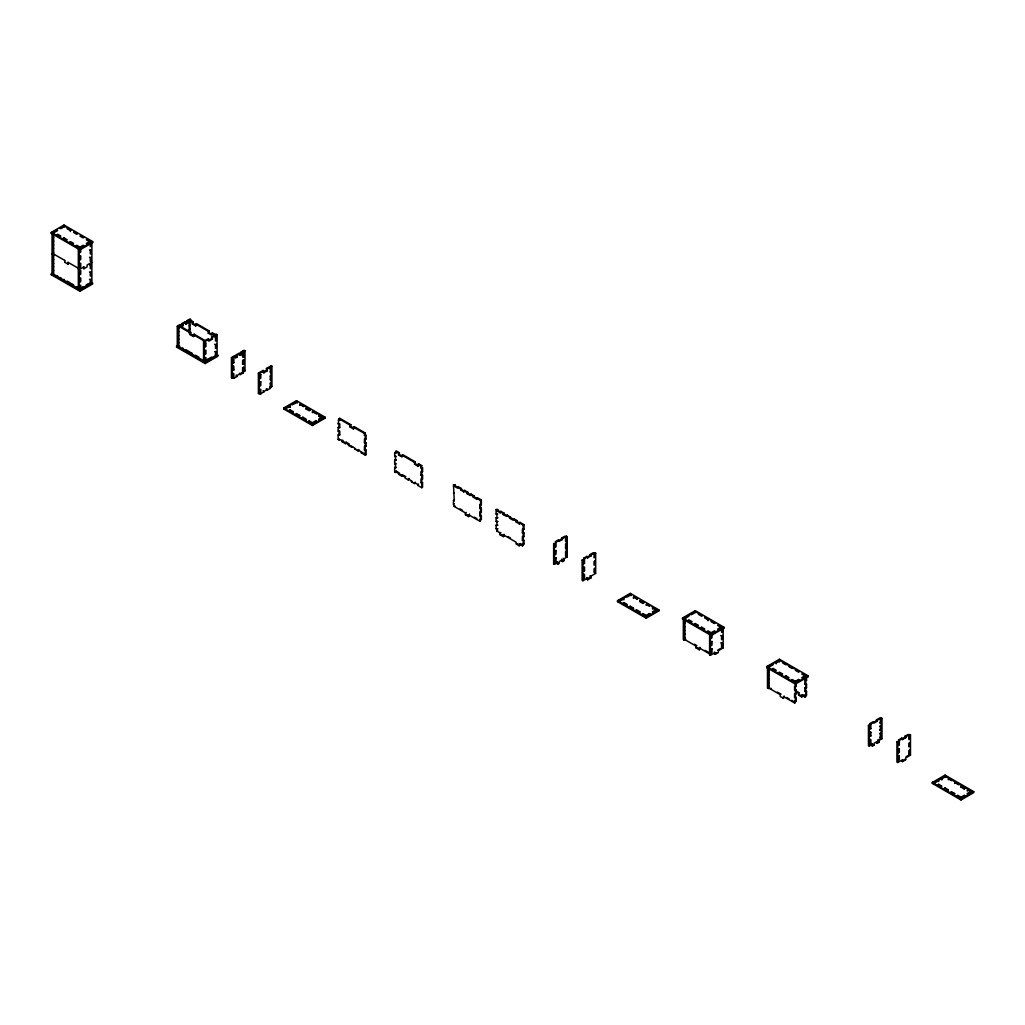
<?xml version="1.0" encoding="UTF-8"?>
<svg xmlns="http://www.w3.org/2000/svg" width="1025" height="1025" viewBox="0 0 1025 1025"><rect width="100%" height="100%" fill="white"/><g stroke="black" fill="none" stroke-linecap="round" stroke-linejoin="round"><path stroke-width="1.5" d="M51.25 232.406L63.998 225.039L92.673 241.605L92.673 242.515L79.937 249.882L51.25 233.316L51.25 232.406L79.937 248.96M51.25 233.316L52.044 232.854M65.587 226.884L63.998 225.961L60.014 228.255L60.808 228.716L64.793 226.422M52.839 233.316L52.044 233.777L52.044 274.252M53.646 232.854L57.618 230.561L56.823 230.1L52.839 232.406L53.646 232.854L53.646 275.174M53.646 233.777L52.839 234.238L52.839 274.713L53.646 274.252M67.983 228.255L67.189 228.716L70.366 230.561L71.173 230.1L66.933 227.653M60.014 236.544L60.808 236.083L57.618 234.238L56.823 234.699L60.014 236.544L60.014 237.454M72.762 243.899L73.557 243.438L70.366 241.605L69.572 242.054L72.762 243.899L72.762 244.821M79.937 247.115L83.115 245.282L83.909 245.744L79.937 248.037L75.953 245.744L76.747 245.282L80.732 247.576M89.495 241.605L86.305 243.438L87.099 243.899L91.084 241.605L87.099 239.299L86.305 239.76L90.29 242.054M92.673 241.605L79.13 249.421L79.13 289.896L91.878 282.541L92.673 283.912L79.937 291.279L51.25 274.713L52.044 273.342M79.937 256.314L80.732 255.853L80.732 259.543L79.937 260.004L79.937 256.314L79.13 255.853M90.29 250.343L91.084 249.882L91.084 253.559L90.29 254.021L90.29 250.343L89.495 249.882M51.25 274.713L52.839 273.803L78.067 288.358M56.823 276.097L57.618 275.635M79.937 263.681L80.732 263.22L80.732 266.897L79.937 267.358L79.937 263.681L79.13 263.22M90.29 257.698L91.084 257.237L91.084 260.914L90.29 261.375L90.29 257.698L89.495 257.237M60.808 277.48L60.014 278.851M91.878 262.298L87.099 265.052L87.099 266.897L83.832 268.781L83.832 266.948M63.998 279.312L63.204 280.696M79.937 271.036L80.732 270.574L80.732 274.252L79.937 274.713L79.937 271.036L79.13 270.574M90.29 265.052L91.084 264.604L91.084 268.281L90.29 268.742L90.29 265.052L89.495 264.604M79.937 278.403L80.732 277.942L80.732 281.619L79.937 282.08L79.937 278.403L79.13 277.942M90.29 272.419L91.084 271.958L91.084 275.635L90.29 276.097L90.29 272.419L89.495 271.958M75.953 287.141L76.747 286.68L78.874 287.91M79.13 285.296L80.732 285.296L80.732 289.896M89.495 279.312L91.084 279.312L91.084 283.002L90.29 282.541M80.988 287.91L83.115 286.68L83.909 287.141M88.432 283.605L86.305 284.835L87.099 286.218M92.673 283.002L79.937 290.357L51.25 273.803M205.141 361.722L178.055 346.091L177.261 346.553L177.261 326.309L180.362 324.515L181.169 326.821L182.911 325.809L182.911 323.964L185.948 322.222L185.948 324.054L185.153 321.76L185.948 322.222M182.911 325.809L182.117 323.503L185.153 321.76M186.896 320.748L190.009 318.954L190.804 319.416L187.703 321.209L186.896 320.748L186.896 322.58L185.153 323.593M177.261 326.309L178.055 326.77L181.169 324.976M185.948 324.054L187.703 323.042L187.703 321.209M189.215 322.17L190.009 321.709M192.316 322.119L193.11 321.671L193.11 323.503L196.467 325.438L195.66 325.899L192.316 323.964L192.316 322.119L188.421 319.877M189.215 325.847L190.009 325.386M192.316 323.964L193.11 323.503M195.66 325.899L196.467 323.593L209.049 330.87L209.049 332.702L211.278 333.996M189.215 329.525L190.009 329.076M178.85 347.475L178.85 326.309L189.933 332.702L190.727 332.241L190.727 334.086L194.071 336.021L194.071 334.176L193.277 336.482L194.071 336.021M189.933 332.702L189.933 334.547L190.727 334.086M216.301 355.291L215.506 354.829L217.889 355.291L217.889 356.213L205.141 363.567L176.467 347.014L177.261 345.63M179.657 346.091L178.055 347.014L178.055 326.77M195.66 324.054L208.254 331.318L209.049 330.87M208.254 331.318L208.254 333.163L209.049 332.702M182.834 347.923L182.04 349.307M208.254 333.163L211.598 335.098L212.393 332.792L215.506 334.586M204.347 361.274L203.552 361.722L203.552 341.492L208.254 338.775L209.049 341.082L212.393 339.147L212.393 337.302L217.095 334.586L217.095 354.829L204.347 362.184L204.347 341.03L193.277 334.637M208.254 340.62L211.598 338.686L211.598 336.841L216.301 334.124L217.095 334.586M209.049 339.237L204.347 341.953L203.552 341.492M205.141 343.324L205.935 342.875L205.935 346.553L205.141 347.014L205.141 343.324L204.347 342.875M215.506 337.353L216.301 336.892L216.301 340.569L215.506 341.03L215.506 337.353L214.699 336.892M194.788 355.752L195.583 355.291L198.773 357.123L197.979 358.507M205.141 350.691L205.935 350.23L205.935 353.907L205.141 354.368L205.141 350.691L204.347 350.23M215.506 344.708L216.301 344.246L216.301 347.923L215.506 348.385L215.506 344.708L214.699 344.246M204.347 357.584L205.935 357.584L205.935 362.184M214.699 351.613L216.301 351.613L216.301 356.213M205.141 360.813L211.522 357.123L212.316 357.584L212.316 358.507L211.522 358.045M217.889 355.291L205.141 362.645L176.467 346.091M233.047 373.241L233.047 377.841L232.239 378.289L231.445 377.841L231.445 357.597L234.558 355.803L235.353 358.097L237.108 357.084L237.108 355.252L240.132 353.497L240.132 355.342L239.338 354.881L241.887 354.33L241.887 352.485L244.988 350.691L244.988 370.935L243.399 370.935L244.988 370.935M237.108 357.084L236.314 354.791L239.338 353.048L240.132 353.497M241.093 353.868L241.093 352.036L244.193 350.243L244.988 350.691M231.445 357.597L232.239 358.058L235.353 356.264M240.132 355.342L241.887 354.33M242.605 356.674L244.193 356.674L244.193 352.997L242.605 352.997L242.605 356.674L244.193 356.674M233.047 363.119L233.841 362.658L233.841 358.981L233.047 359.442L233.047 363.119L232.239 362.658L233.841 362.658M242.605 364.042L244.193 364.042L244.193 360.352L242.605 360.352L242.605 364.042L244.193 364.042M233.841 370.012L232.239 370.012L233.841 370.012L233.841 366.335L232.239 366.335M243.399 367.257L243.399 372.78L242.605 372.318L242.605 367.719L243.399 367.257L244.193 367.719L244.193 371.396M244.193 367.719L242.605 367.719M231.445 377.841L233.841 378.289L237.031 376.457L236.224 375.073M237.031 375.534L242.605 372.318M239.414 373.241L240.209 374.612L243.399 372.78M267.153 389.257L266.359 388.795L267.153 390.166L267.153 389.257L260.786 393.856L260.786 389.257L259.991 389.705L259.991 393.395L258.39 393.395L258.39 373.151L263.092 370.435L263.886 372.741L263.092 370.435M263.092 372.28L266.436 370.345L266.436 368.5L271.138 365.797L271.933 366.258L271.933 386.489L270.344 386.489L271.933 386.489M258.39 373.151L259.184 373.613L263.886 370.896M266.436 368.5L267.23 368.962L271.933 366.258M263.886 372.741L267.23 370.807L267.23 368.962M270.344 369.013L271.138 368.552M270.344 376.367L271.138 375.906L270.344 375.458L270.344 380.057L271.138 379.596L270.344 379.135M270.344 383.734L271.138 383.273L270.344 382.812L270.344 388.334L267.153 390.166M258.39 393.395L260.786 393.856M283.746 408.027L296.494 400.673L325.168 417.226L325.168 418.149L312.42 425.503L283.746 408.949L283.746 408.027L312.42 424.581L325.168 417.226M283.746 408.949L289.319 405.721L290.113 407.104L289.319 405.721M289.857 405.426L296.494 401.582L297.288 402.966L296.494 400.673M290.113 406.182L286.129 408.488L285.334 408.027L285.334 408.949M297.288 402.043L293.304 404.35L292.509 403.888L292.509 404.811M290.113 409.872L289.319 410.32L293.304 412.627L293.304 411.704L290.113 409.872L289.319 411.243M300.479 403.888L299.672 405.272L300.479 403.888L304.681 406.323M293.304 411.704L292.509 413.088M302.862 406.182L303.656 405.721L303.656 406.643L299.672 404.35M306.052 408.027L310.037 410.32L310.037 409.411L309.243 410.782L306.052 408.949L306.052 408.027L306.847 407.566L310.152 409.475M306.052 408.949L306.847 407.566M299.672 415.381L298.877 416.765L299.672 415.381L296.494 413.549L295.7 414.01L299.672 416.304M302.862 417.226L302.067 418.61L302.862 417.226L306.052 419.071L305.258 419.52M312.42 411.704L313.214 411.243L312.42 412.627L312.42 411.704L315.61 413.549L316.405 413.088L316.405 414.01M315.61 420.903L312.42 422.748L309.243 420.903L308.435 421.365L312.42 423.671L316.405 421.365L316.405 422.287L315.61 420.903L316.405 421.365M318.801 415.381L319.595 414.92L318.801 416.304L318.801 415.381L323.58 418.149L323.58 417.226L318.801 419.981M338.968 418.751L339.762 418.29L350.845 424.683L350.845 426.528L354.189 428.463L353.394 428.924L350.037 426.989L350.037 425.144L338.968 418.751L338.173 423.812L339.762 423.812L339.762 427.489L338.173 427.489L338.173 431.166L339.762 431.166L339.762 434.856L338.173 434.856L338.173 439.456L339.762 439.456M338.173 420.135L339.762 420.135L339.762 418.29M338.968 420.596L339.762 420.135M338.173 423.812L338.968 423.351M338.173 427.489L339.762 427.489M338.173 431.166L338.968 430.718M350.037 425.144L350.845 424.683M350.037 426.989L350.845 426.528M338.173 434.856L339.762 434.856M353.394 427.079L354.189 426.618L365.259 433.011L365.259 434.856L364.464 435.317L364.464 433.472L353.394 427.079L353.394 428.924M338.173 439.456L342.952 440.366M342.158 440.827L342.158 441.749L342.952 441.288L348.526 444.517L349.333 444.056L346.143 442.211L345.348 443.594L346.143 442.211M364.464 433.472L365.259 433.011M348.526 444.517L348.526 445.427L349.333 444.965M364.464 435.317L366.053 435.317L366.053 438.995L364.464 438.995L364.464 442.672L366.053 442.672L366.053 446.349L364.464 446.349L364.464 450.026L366.053 450.026L366.053 454.626L365.259 455.087L361.274 452.794L361.274 451.871L358.097 450.026L358.097 450.949L358.891 449.565L358.097 450.026M348.526 445.427L351.716 447.272L352.51 446.81M364.464 442.672L366.053 442.672M350.383 445.58L354.906 448.194L354.906 449.117L355.701 448.655M364.464 450.026L366.053 450.026M361.274 452.794L362.068 452.333L366.053 454.626M396.265 456.433L394.676 456.433L394.676 452.755L396.265 452.755L395.471 453.217L396.265 450.91L399.378 452.704L399.378 454.549L402.722 456.484M395.471 451.372L398.584 453.165L399.378 452.704M394.676 456.433L395.471 455.971M398.584 453.165L398.584 455.01L399.378 454.549M398.584 455.01L401.928 456.945L402.722 454.639L415.304 461.903L415.304 463.748L418.648 465.683L418.648 463.838L417.854 466.144L418.648 465.683M394.676 460.11L396.265 460.11L394.676 460.11L394.676 463.787L396.265 463.787M394.676 463.787L395.471 463.338M394.676 467.477L396.265 467.477L394.676 467.477L394.676 472.077L396.265 472.077L396.265 471.154L398.392 472.384M394.676 472.077L396.265 471.154M401.928 455.1L414.51 462.365L415.304 461.903M395.471 472.538L395.471 471.615L398.661 473.447L399.455 472.986M414.51 462.365L414.51 464.21L415.304 463.748M398.661 473.447L398.661 474.37L399.455 473.909L405.029 477.137L405.029 478.047L408.219 479.892L409.013 478.508L408.219 479.892M398.661 474.37L401.838 476.215L402.646 474.831L405.823 476.676M420.968 466.093L421.762 465.632L420.968 467.938L420.968 466.093L417.854 464.299M420.968 467.938L422.556 467.938L422.556 471.615L420.968 471.615L420.968 475.292L422.556 475.292L422.556 478.97L420.968 478.97L420.968 482.647L422.556 482.647L422.556 487.247L421.762 487.708L417.777 485.414L417.777 484.492L414.587 482.647L414.587 483.569L415.394 482.186L414.587 482.647M420.968 475.292L422.556 475.292M408.219 478.97L411.409 480.815L411.409 481.737L412.204 481.276M420.968 482.647L422.556 482.647M417.777 485.414L418.572 484.031M466.221 512.462L465.414 512.923L454.267 506.478L453.473 504.172L453.473 500.495L454.267 500.956L453.473 484.863L455.062 484.863L454.267 486.234L455.062 484.863M461.442 488.541L460.635 489.924L461.442 488.541L458.252 486.696L457.458 488.079L454.267 486.234M453.473 493.14L454.267 492.679M464.62 490.373L463.825 491.757L464.62 490.373L467.81 492.218L467.016 493.602L467.81 492.218M453.473 500.495L454.267 500.033M453.473 504.172L454.267 503.723M471 494.063L470.206 495.434L471 494.063L474.178 495.895L473.383 497.279L474.178 495.895M454.267 506.478L455.062 506.017M477.368 497.74L476.574 499.124L477.368 497.74L481.353 500.033L481.353 504.633L479.764 504.633L479.764 508.323L481.353 508.323L481.353 512L479.764 512L479.764 515.678L481.353 515.678L481.353 519.355L479.764 519.355L479.764 521.2L480.558 520.738L480.558 516.139M474.178 496.817L480.558 500.495L481.353 500.033M465.414 512.923L465.414 514.755L466.221 514.294L468.335 515.524M468.604 516.6L469.399 514.294L468.604 516.6L465.414 514.755M479.764 508.323L481.353 508.323M479.764 515.678L481.353 515.678M496.126 509.489L497.714 509.489L496.92 510.86L496.126 509.489L496.126 514.089L497.714 514.089M496.92 509.95L497.714 509.489M496.126 514.089L496.92 513.627M500.905 511.321L500.11 512.705L500.905 511.321L504.095 513.166L503.301 514.55L504.095 513.166M496.126 517.766L497.714 517.766L496.126 517.766L496.126 521.443L497.714 521.443L496.126 521.443M512.59 518.996L507.273 515.011L506.478 516.382L503.301 514.55M496.126 525.12L497.714 525.12L496.126 525.12L496.126 528.81L497.714 528.81L496.126 528.81M504.095 514.089L509.668 517.305L510.463 516.843M509.668 517.305L509.668 518.227L510.463 517.766M512.859 519.15L513.653 518.688L516.843 520.521L516.843 521.443L516.036 521.904L516.036 520.982L512.859 519.15L512.859 520.059L509.668 518.227M496.92 529.259L496.92 531.104L497.714 530.643M516.036 520.982L516.843 520.521M496.92 531.104L500.11 532.949L500.905 532.488M520.021 522.366L519.227 523.749L520.021 522.366L524.006 524.659L524.006 529.259L522.417 529.259L522.417 532.949L524.006 532.949L524.006 536.626L522.417 536.626L522.417 540.303L524.006 540.303L524.006 543.98L522.417 543.98L522.417 545.825L523.211 545.364L523.211 540.764M500.11 532.949L500.11 534.781L500.905 534.32L504.095 536.165L504.095 534.32L503.301 536.626L504.095 536.165M516.843 521.443L523.211 525.12L524.006 524.659M522.417 532.949L524.006 532.949M522.417 540.303L524.006 540.303M503.301 534.781L516.036 542.148L516.036 543.98L519.227 545.825L520.021 543.519L523.211 545.364M562.405 539.47L559.227 541.315L558.42 539.932L555.243 541.777L556.037 542.238L561.61 539.009L562.405 539.47L562.405 538.561L561.61 538.099L561.61 539.009M561.61 538.099L564.801 536.254L567.184 536.716L567.184 556.959L564.006 558.792L563.212 558.33M557.626 562.469L556.831 562.007L557.626 564.314L557.626 562.469L554.448 564.314L553.641 563.852L553.641 543.609L555.243 543.609L555.243 547.299L556.037 546.837L556.037 542.238M562.405 538.561L566.389 536.254L567.184 536.716M553.641 543.609L555.243 543.609M565.595 544.993L566.389 544.531L565.595 544.07L565.595 548.67L566.389 548.208L565.595 547.76M565.595 552.36L566.389 551.898L565.595 551.437L565.595 556.037L566.389 555.576L565.595 555.114M553.641 563.852L556.831 562.007M562.405 559.714L561.61 559.253L562.405 561.559L562.405 559.714L559.227 561.559L559.227 563.391L557.626 564.314M561.61 561.098L564.006 560.637L564.006 558.792M562.405 561.559L564.006 560.637M583.712 558.215L584.506 558.676L584.506 563.276L582.918 563.276L583.712 563.737L583.712 558.215L586.902 556.37L587.697 557.754L586.902 556.37M590.092 554.538L590.887 555.909L590.092 554.538L593.27 552.693L594.872 553.615L594.872 557.293L594.064 557.754L594.064 553.154M582.123 560.06L583.712 560.06L582.123 560.06L582.123 580.291L582.918 580.752L587.697 577.998L587.697 579.83L586.902 577.536L587.697 577.998M584.506 558.676L590.092 555.46M590.887 554.999L594.872 552.693L595.666 553.154L595.666 573.398L590.887 576.153L590.092 575.691L590.092 577.536L586.902 579.368M587.697 557.754L590.887 555.909M594.872 553.615L595.666 553.154M583.712 563.737L584.506 563.276M583.712 571.092L584.506 570.63L584.506 566.953L583.712 567.414L583.712 571.092L582.918 570.63L584.506 570.63M582.918 574.308L584.506 574.308L584.506 577.998L582.918 577.998L584.506 577.998M587.697 579.83L590.887 577.998L590.887 576.153M617.511 600.727L630.26 593.36L658.934 609.926L658.934 610.849L646.186 618.203L617.511 601.649L617.511 600.727L646.186 617.281L658.934 609.926M617.511 601.649L618.306 600.266M623.085 598.421L619.1 600.727L619.894 601.188L623.879 598.882L623.085 598.421L623.879 599.804M623.623 598.113L630.26 594.282L631.054 594.743L627.069 597.05L626.275 596.588M623.879 602.559L623.085 603.943L623.879 602.559L627.069 604.404L626.275 604.865M634.244 596.588L633.437 597.959L634.244 596.588L637.422 598.421L636.627 598.882M630.26 606.249L629.452 606.697L633.437 609.004L633.437 608.081L630.26 606.249L629.452 607.62M640.612 600.266L639.818 600.727L643.803 603.02L643.803 602.098L643.008 603.482L639.818 601.649L640.612 600.266L643.918 602.175M633.437 608.081L632.643 609.465L633.437 609.004M635.833 610.387L636.627 609.926L639.818 611.758L639.818 612.681L635.833 610.387L635.833 611.297L636.627 609.926M646.186 605.327L646.98 603.943L646.186 604.404L649.376 606.249L650.17 605.788L646.647 603.751M639.023 612.22L639.818 611.758M643.008 613.603L642.201 614.987L643.008 613.603L646.186 615.448L649.376 613.603L650.17 614.987L649.376 613.603M652.566 608.081L653.361 607.62L652.566 609.004L652.566 608.081L657.345 610.849L657.345 609.926L652.566 612.681L652.566 611.758L655.744 609.926L655.744 610.849M642.201 614.065L646.186 616.358L650.17 614.065M682.522 618.024L695.27 610.657L723.945 627.223L723.945 628.133L711.196 635.5L682.522 618.933L682.522 618.024L711.196 634.577L711.196 638.255L711.991 637.793L711.991 633.194L708.019 630.9L707.212 631.362L711.196 633.655L715.181 631.362L714.387 630.9L711.196 632.732M682.522 618.933L683.316 617.562M684.111 618.024L688.095 615.717L688.89 616.179L684.905 618.485L684.111 618.024L684.111 640.1L683.316 639.638L683.316 619.395L684.111 618.933M688.621 615.41L695.27 611.579L696.065 612.04L692.08 614.334L691.286 613.885L691.286 614.795M684.111 619.856L684.905 619.395L684.905 639.638L696.065 646.083L696.859 645.622L694.386 644.187M699.255 613.885L698.448 614.334L701.638 616.179L702.433 615.717L696.859 612.502M691.286 622.162L692.08 621.701L688.89 619.856L688.095 620.317L691.286 622.162L691.286 623.085M705.623 617.562L704.828 618.024L708.019 619.856L708.813 619.395L704.905 617.153M711.991 621.24L711.196 621.701L714.387 623.533L715.181 623.072L710.274 620.24M684.111 640.1L685.699 639.177M720.754 627.223L717.577 629.055L718.371 629.517L722.356 627.223L718.371 624.917L717.577 625.378L721.562 627.672M723.945 627.223L710.402 635.039L710.402 655.283L709.608 654.821L709.608 634.577M696.065 646.083L696.065 647.915L696.859 647.454L698.986 648.684M699.255 649.76L700.049 647.454L699.255 649.76L696.065 647.915M721.562 635.961L722.356 635.5L722.356 639.177L721.562 639.638L721.562 635.961L720.754 635.5M721.562 643.316L722.356 642.854L722.356 646.532L721.562 646.993L721.562 643.316L720.754 642.854M709.608 654.821L710.402 654.36L699.255 647.915M717.577 650.222L720.754 648.377M710.402 655.283L715.181 652.515L715.181 654.36L714.387 652.054M723.945 628.133L723.15 627.672L723.15 647.915L718.371 650.683L718.371 652.515L715.181 654.36M714.387 653.899L716.513 652.669M766.687 666.609L779.436 659.254L808.123 675.808L808.123 676.731L795.374 684.098L766.687 667.531L766.687 666.609L795.374 683.175L808.123 675.808M766.687 667.531L767.482 666.16M774.131 663.239L768.289 666.609L769.083 667.07L773.068 664.777L772.273 664.315M779.436 660.177L775.451 662.47L776.245 662.932L780.23 660.638L779.436 659.254M783.42 662.47L782.626 662.932L785.816 664.777L786.611 664.315M781.832 674.437L782.626 673.976L779.436 672.131L778.641 672.592L781.832 674.437L781.832 675.36M792.978 667.993L792.184 668.454L788.994 666.609L789.788 666.16L789.788 667.07M767.482 667.993L767.482 688.236L769.083 688.236L780.23 694.668L780.23 696.513L783.42 698.358L784.215 696.052M798.552 679.498L799.359 680.869L798.552 679.498L795.374 681.33L795.374 682.253L791.39 679.959L792.184 679.498L796.169 681.792M795.374 682.253L799.359 679.959M806.521 675.808L802.537 678.114L801.742 677.653L804.933 675.808L804.933 676.731M805.727 691.913L805.727 696.513L804.933 696.974L804.933 695.129L806.521 695.129L806.521 691.452L804.933 691.452L804.933 687.775L806.521 687.775L806.521 684.098L804.933 684.098L804.933 680.408L806.521 680.408L806.521 676.731M806.521 680.408L804.933 680.408M796.169 682.714L796.169 686.391L794.58 686.391L794.58 690.068L796.169 690.068L796.169 693.758L794.58 693.758L794.58 697.436L796.169 697.436L796.169 701.113L794.58 701.113L794.58 702.958L795.374 702.497L795.374 697.897M804.933 684.098L806.521 684.098M794.58 690.068L796.169 690.068M794.58 693.758L796.169 693.758M804.933 687.775L806.521 687.775M796.002 691.824L798.552 693.297L799.359 692.836L796.809 691.363M794.58 697.436L796.169 697.436M798.552 693.297L798.552 695.129L799.359 694.668L801.473 695.898M804.933 691.452L806.521 691.452M802.537 694.668L801.742 696.974L802.537 694.668L805.727 696.513M794.58 701.113L796.169 701.113M804.933 695.129L806.521 695.129M874.03 722.151L870.853 723.996L870.853 728.596L870.058 729.057L870.058 723.535L873.236 721.69L874.03 723.073L877.221 721.228L877.221 720.306L876.426 719.858L876.426 720.767L874.299 721.997M876.426 719.858L879.617 718.012L882 718.474L882 738.705L878.822 740.55L878.015 740.088L878.822 742.395L878.822 740.55M868.457 725.367L870.058 725.367L868.457 725.367L868.457 745.611L869.251 746.072L872.442 744.227L872.442 746.072L871.647 743.766L872.442 744.227M877.221 720.306L881.205 718.012L882 718.474M880.411 723.073L881.205 722.612L879.617 722.612L880.411 723.073L880.411 718.474M870.058 732.734L870.853 732.273L870.853 735.95L870.058 736.411L870.058 731.812L870.853 732.273M881.205 726.289L879.617 726.289M880.411 730.428L881.205 729.967L879.617 729.967L880.411 730.428L880.411 725.828M880.411 733.195L879.617 733.657L881.205 733.657L880.411 733.195L880.411 737.795L881.205 737.334L879.617 737.334M870.058 740.088L870.853 739.627L870.853 743.304L870.058 743.766L870.058 739.166M869.52 744.996L871.647 743.766M878.015 740.088L881.205 738.256L882 738.705M871.647 745.611L874.03 745.149L874.03 743.304L877.221 741.472L877.221 743.304L876.426 742.856M872.442 746.072L874.03 745.149M877.221 743.304L878.822 742.395M898.528 739.973L899.322 740.434L899.322 745.034L898.528 745.495L898.528 739.973L901.718 738.128L902.512 739.512L901.718 738.128M904.896 736.296L905.703 737.667L904.896 736.296L908.086 734.451L909.675 735.373L909.675 739.051L908.88 739.512L908.88 734.912M896.939 741.805L898.528 741.805L896.939 741.805L896.939 762.049L897.733 762.51L902.512 759.743L902.512 761.588L901.718 761.127L903.832 759.897M899.322 740.434L904.896 737.206M905.703 736.744L909.675 734.451L910.482 734.912L910.482 755.143L905.703 757.911L905.703 759.743L902.512 761.588M902.512 739.512L905.703 737.667M909.675 735.373L910.482 734.912M906.1 756.757L909.675 754.695L910.482 755.143M932.327 782.485L945.063 775.118L973.75 791.684L973.75 792.594L961.002 799.961L932.327 783.395L932.327 782.485L961.002 799.039L973.75 791.684M932.327 783.395L933.122 782.024M938.695 780.64L937.901 780.179L938.695 781.562L938.695 780.64L933.916 783.395L933.916 782.485L939.758 779.103M941.091 778.347L941.885 779.717L941.091 778.347L945.063 776.04L947.805 777.616M941.091 779.256L945.87 776.502L945.87 777.424L945.063 775.118M937.901 784.778L938.695 784.317L941.885 786.162L941.091 786.623L937.901 784.778L937.901 785.701L938.695 784.317M954.634 781.562L949.048 778.347L948.253 778.795L951.443 780.64L952.238 780.179M948.253 779.717L949.048 778.347M945.063 787.994L944.268 788.456L948.253 790.762L948.253 789.839L945.063 787.994L944.268 789.378M960.092 784.714L955.428 782.024L954.634 782.485L958.618 784.778L958.618 783.856L957.811 784.317M954.634 783.395L955.428 782.024M948.253 789.839L947.459 791.223M964.192 788.917L964.986 787.546L964.192 788.917L961.002 787.085L961.002 786.162L961.796 785.701L966.921 788.661M961.002 787.085L961.796 785.701M954.634 793.517L953.827 794.9L954.634 793.517L951.443 791.684L950.649 792.146L954.634 794.439M957.811 795.362L957.017 796.745L957.811 795.362L961.002 797.194L964.192 795.362L964.986 796.745L964.192 795.362M968.177 789.378L967.382 790.762L968.177 789.378L972.379 791.812M967.382 793.517L968.177 794.9L967.382 793.517L970.56 791.684L970.56 792.594M964.986 795.823L961.002 798.116L957.017 795.823M967.382 794.439L972.161 791.684L972.161 792.594L967.382 789.839M92.673 242.515L91.878 242.054L91.878 282.541M63.204 226.422L63.998 226.884M53.646 231.945L54.44 233.316M52.839 237.006L53.646 237.454M52.839 240.683L53.646 241.144M193.11 321.671L190.009 319.877L190.009 331.523M781.024 661.099L794.58 668.915M808.123 676.731L802.537 673.515L801.742 673.976L805.727 676.269L805.727 683.637M211.598 333.253L214.699 335.047M242.605 351.152L243.399 351.613M694.463 612.04L695.27 612.502M778.641 660.638L779.436 662.009M241.093 352.036L241.887 352.485M52.839 244.36L53.646 244.821M565.595 540.393L566.389 540.854L565.595 541.315L565.595 536.716M186.896 322.58L187.703 323.042M211.598 336.841L212.393 337.302M876.426 720.767L877.221 721.228M270.344 371.768L271.138 372.229L270.344 372.69L270.344 368.09M211.598 338.686L212.393 339.147M266.436 370.345L267.23 370.807M52.839 248.037L53.646 248.498M182.117 323.503L182.911 323.964M236.314 354.791L237.108 355.252M52.839 251.714L53.646 252.176M870.058 723.535L870.853 723.996M178.85 325.386L190.727 332.241M194.071 334.176L205.141 340.569M233.047 356.674L233.841 357.136M418.648 463.838L421.762 465.632M684.905 617.562L685.699 618.933M769.083 666.16L769.877 666.609M64.793 260.452L53.646 254.021L52.044 254.021M77.746 267.935L67.983 262.298L67.983 264.142M453.473 484.863L454.267 485.325M455.062 485.773L460.635 489.002M461.442 489.463L467.016 492.679M467.81 493.14L473.383 496.356M497.714 510.412L503.301 513.627M78.336 269.203L79.13 269.652L83.909 266.897L83.909 268.742M365.259 434.856L366.053 435.317M421.762 467.477L422.556 467.938M460.635 489.924L463.825 491.757M467.016 493.602L470.206 495.434M473.383 497.279L476.574 499.124M496.92 510.86L500.11 512.705M516.036 521.904L519.227 523.749M52.839 255.404L53.646 255.853M64.716 262.246L68.06 264.181L68.06 262.349M178.055 327.692L178.85 328.154M189.933 334.547L193.277 336.482M394.676 452.755L395.471 453.217M414.51 464.21L417.854 466.144M870.058 728.134L870.853 728.596M480.558 504.172L481.353 504.633M523.211 528.81L524.006 529.259M365.259 438.533L366.053 438.995M421.762 471.154L422.556 471.615M684.111 622.623L684.905 623.085M768.289 671.208L769.083 671.67M52.839 259.082L53.646 259.543M178.055 331.37L178.85 331.831M567.184 556.959L566.389 556.498L566.389 536.254M594.872 572.937L595.666 573.398M312.881 411.051L325.168 418.149M652.105 606.903L658.934 610.849M722.356 647.454L723.15 647.915M631.054 595.666L630.26 593.36M633.437 597.05L637.422 599.343M684.111 626.301L684.905 626.762M768.289 674.898L769.083 675.36M961.002 786.162L964.986 788.456M52.839 262.759L53.646 263.22M178.055 335.047L178.85 335.508M269.549 387.873L270.344 388.334M318.801 416.304L321.978 418.149L321.978 417.226L318.801 419.071L319.595 419.52M801.742 695.129L804.933 696.974M870.058 735.489L870.853 735.95M523.211 536.165L524.006 536.626M798.552 695.129L801.742 696.974M365.259 445.888L366.053 446.349M421.762 478.508L422.556 478.97M652.566 611.758L653.361 612.22M684.111 629.978L684.905 630.439M768.289 678.576L769.083 679.037M52.839 266.436L53.646 266.897M178.055 338.724L178.85 339.185M590.092 577.536L590.887 577.998M904.896 759.294L905.703 759.743M208.331 358.968L209.126 360.352M684.111 633.655L684.905 634.116M768.289 682.253L769.083 682.714M52.839 270.113L53.646 270.574M178.055 342.414L178.85 342.875M232.239 373.689L233.841 373.689L233.841 378.289M236.224 375.996L237.031 376.457M263.963 392.011L263.169 390.627M870.058 742.856L870.853 743.304M523.211 543.519L524.006 543.98M71.43 283.605L73.557 284.835L72.762 286.218M186.025 349.768L189.215 351.613L188.421 352.984M190.278 352.228L192.392 353.446L191.598 354.829M684.111 637.332L684.905 637.793M768.289 685.93L769.083 686.391M79.13 288.973L79.937 289.434M302.067 417.688L306.052 419.981M460.02 508.874L462.493 510.309M474.357 517.164L476.843 518.586M507.913 536.536L510.463 538.01M623.085 603.02L627.069 605.327M705.008 650.324L709.966 653.181M770.672 688.236L771.466 688.697M777.309 692.067L781.024 694.207M786.7 697.487L789.173 698.909M791.659 700.344L795.374 702.497M933.916 782.485L934.71 783.856M342.158 441.749L345.348 443.594M354.906 449.117L358.097 450.949M411.409 481.737L414.587 483.569M468.604 514.755L479.764 521.2M522.417 545.825L519.227 543.98L519.227 545.825M794.58 702.958L783.42 696.513L783.42 698.358M516.843 543.519L520.021 545.364M500.11 534.781L503.301 536.626M961.002 797.194L961.002 799.961M897.733 742.267L897.733 762.51M881.205 718.012L881.205 738.256M869.251 725.828L869.251 746.072M805.727 684.559L805.727 690.991M795.374 683.175L795.374 689.607M795.374 690.53L795.374 696.974M776.245 662.932L776.245 663.854M769.083 667.07L768.289 668.454L768.289 688.697M769.083 669.223L769.083 688.236M722.356 628.133L722.356 631.823L721.562 632.271L721.562 628.594M708.019 619.856L708.019 620.778M695.27 610.657L695.27 611.579M646.186 615.448L646.186 616.358M646.186 617.281L646.186 618.203M583.712 574.769L583.712 578.459M582.918 559.599L582.918 580.752M558.42 539.932L558.42 540.854M554.448 544.07L554.448 564.314M523.211 525.12L523.211 532.488M523.211 533.41L523.211 539.842M513.653 518.688L513.653 519.611M507.273 515.011L507.273 515.921M496.92 514.55L496.92 518.227M496.92 521.904L496.92 525.582M480.558 500.495L480.558 507.862M480.558 508.772L480.558 515.216M458.252 486.696L458.252 487.618M421.762 468.387L421.762 472.077M421.762 472.384L421.762 474.831M421.762 475.754L421.762 479.431M421.762 479.738L421.762 482.186M421.762 483.108L421.762 487.708M401.838 475.292L401.838 476.215M395.471 456.894L395.471 460.571M395.471 464.248L395.471 467.938M365.259 435.766L365.259 439.456M365.259 439.763L365.259 442.211M365.259 443.133L365.259 449.565M365.259 450.488L365.259 455.087M351.716 446.349L351.716 447.272M338.968 424.273L338.968 427.95M338.968 431.627L338.968 435.317M338.968 438.995L338.968 439.917M312.42 422.748L312.42 423.671M312.42 424.581L312.42 425.503M309.243 420.903L309.243 421.826M284.54 407.566L284.54 408.488M271.138 365.797L271.138 386.95M259.184 373.613L259.184 393.856M243.399 352.536L243.399 357.136M243.399 359.89L243.399 364.49M240.209 373.689L240.209 374.612M234.558 355.803L234.558 357.648M233.047 365.874L233.047 370.473M232.239 358.058L232.239 378.289M215.506 352.075L215.506 356.674M205.141 358.045L205.141 363.567M201.156 359.429L201.156 360.352M189.215 320.325L189.215 333.215M185.23 350.23L185.23 351.152M91.084 242.515L91.084 246.205L90.29 246.653L90.29 242.976M90.29 279.774L90.29 284.373M87.099 243.899L87.099 244.821M80.732 248.498L80.732 252.176L79.937 252.637L79.937 248.037M79.937 285.757L79.937 291.279M78.336 248.96L78.336 289.434M70.366 230.561L70.366 231.483M69.572 284.373L70.366 283.002L67.189 281.157L66.382 282.541M64.716 260.414L64.793 262.298M63.998 225.039L63.998 225.961M63.998 237.915L63.204 238.377L66.382 240.222L67.189 239.76L63.998 237.915M74.351 231.945L73.557 232.406L76.747 234.238L77.541 233.777L74.351 231.945M80.732 235.622L79.937 236.083L83.115 237.915L83.909 237.454L80.732 235.622M260.786 374.535L259.991 374.996L259.991 378.673L260.786 378.212L260.786 374.535M260.786 381.889L259.991 382.351L259.991 386.028L260.786 385.567L260.786 381.889M556.037 550.515L555.243 550.976L555.243 554.653L556.037 554.192L556.037 550.515M556.037 557.869L555.243 558.33L555.243 562.007L556.037 561.559L556.037 557.869M594.872 560.97L594.064 561.431L594.064 565.108L594.872 564.66L594.872 560.97M594.872 568.337L594.064 568.798L594.064 572.475L594.872 572.014L594.872 568.337M695.27 623.533L694.463 623.994L697.653 625.839L698.448 625.378L695.27 623.533M701.638 627.223L700.844 627.672L704.034 629.517L704.828 629.055L701.638 627.223M711.991 641.471L711.196 641.932L711.196 645.622L711.991 645.161L711.991 641.471M711.991 648.838L711.196 649.299L711.196 652.976L711.991 652.515L711.991 648.838M773.068 668.454L772.273 668.915L775.451 670.76L776.245 670.299L773.068 668.454M785.816 675.808L785.009 676.269L788.199 678.114L788.994 677.653L785.816 675.808M796.169 669.837L795.374 670.299L798.552 672.131L799.359 671.67L796.169 669.837M899.322 748.711L898.528 749.173L898.528 752.85L899.322 752.388L899.322 748.711M909.675 742.728L908.88 743.189L908.88 746.866L909.675 746.405L909.675 742.728M899.322 756.066L898.528 756.527L898.528 760.204L899.322 759.743L899.322 756.066M909.675 750.095L908.88 750.543L908.88 754.233L909.675 753.772L909.675 750.095"/></g></svg>
